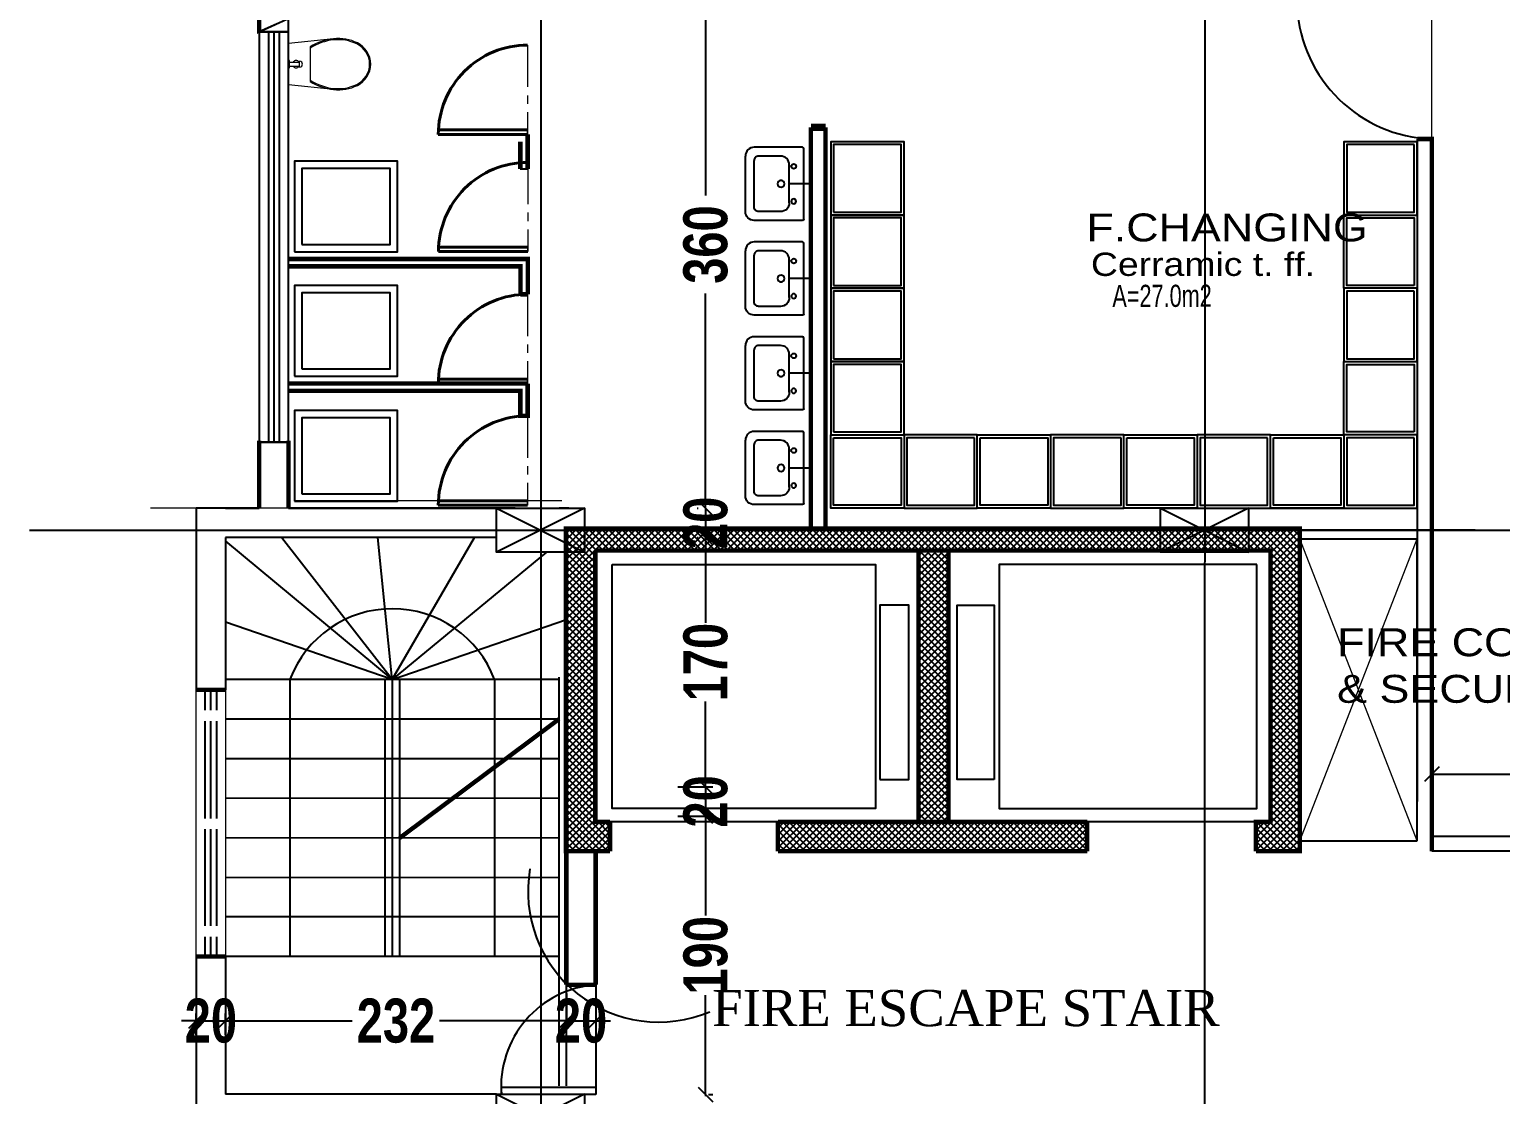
# Model space of a CAD drawing. Extents: x 285329 to 658348, y -83126 to -16980.
# Drawn here: x 340742 to 341746, y -40958 to -40231 of the extents above; entities that cross this region are included whole.
import ezdxf

# ---------------------------------------------------------------- set-up
doc = ezdxf.new("R2010")
doc.units = 0
doc.linetypes.add('CENTER', pattern=[50.79999999999998, 31.75, -6.349999999999998, 6.349999999999998, -6.349999999999998])
doc.layers.get('0').update_dxf_attribs({"linetype": 'CONTINUOUS'})
doc.layers.get('DEFPOINTS').update_dxf_attribs({"color": 9, "linetype": 'CONTINUOUS'})
for name, color, linetype, lineweight in [('02 wall', 3, 'CONTINUOUS', 60), ('A-Axis', 1, 'CENTER', 9), ('A-Door', 5, 'CONTINUOUS', 15), ('A-text finishing', 6, 'CONTINUOUS', 13), ('A-text function', 30, 'CONTINUOUS', 20), ('FURN', 126, 'CONTINUOUS', 9), ('SECTION-ar', 131, 'CONTINUOUS', 40), ('VIS', 8, 'CONTINUOUS', 18)]:
    doc.layers.add(name, color=color, linetype=linetype, lineweight=lineweight)
for name, color, linetype in [('04-FURN', 6, 'CONTINUOUS'), ('04-SANITARY', 1, 'CONTINUOUS'), ('AXIS', 1, 'CONTINUOUS'), ('COLUMN', 5, 'CONTINUOUS'), ('elevat', 4, 'CONTINUOUS'), ('FURNITURE', 4, 'CONTINUOUS'), ('TEXT', 3, 'CONTINUOUS'), ('WALL', 7, 'CONTINUOUS'), ('WALL1', 2, 'CONTINUOUS')]:
    doc.layers.add(name, color=color, linetype=linetype)
doc.styles.add('ARIAL', font='BOD_CB.TTF', dxfattribs={"width": 1.199999999999999})
doc.styles.add('CITYBLUEPRINT', font='cityb___.ttf', dxfattribs={"width": 0.8})
doc.styles.get("Standard").update_dxf_attribs({"font": 'sanss___.ttf', "height": 15})
doc.styles.add('style2', font='romantic.ttf', dxfattribs={"height": 50})
doc.dimstyles.new('50', dxfattribs={"dimtxt": 30, "dimasz": 10, "dimexe": 5, "dimexo": 6, "dimgap": 5, "dimtad": 0, "dimdec": 0, "dimdsep": 46, "dimtxsty": 'CITYBLUEPRINT', "dimblk1": 'OBLIQUE', "dimblk2": 'OBLIQUE', "dimsah": 1, "dimcen": 0.05, "dimdle": 0.03, "dimclre": 22, "dimclrt": 7, "dimadec": 0, "dimazin": 0, "dimtfac": 1, "dimtdec": 0, "dimtix": 1, "dimtmove": 0, "dimatfit": 3, "dimldrblk": 'OBLIQUE', "dimfxl": 1, "dimtolj": 1, "dimtzin": 0, "dimarcsym": 0})

# ---------------------------------------------------------------- blocks, each defined once
blk = doc.blocks.new('COLUMN')
at = {"layer": 'AXIS'}
for p, q in [((236924.6994773077, -9644.256519553426), (236984.6994773077, -9674.256519553428)), ((236984.6994773077, -9644.256519553426), (236924.6994773077, -9674.256519553428))]:
    blk.add_line(p, q, dxfattribs=at)
at = {"layer": 'COLUMN'}
blk.add_lwpolyline([(236924.6994773077, -9644.256519553426), (236984.6994773077, -9644.256519553426), (236984.6994773077, -9674.256519553428), (236924.6994773077, -9674.256519553428)], close=True, dxfattribs=at)
blk = doc.blocks.new('cbcb')
at = {"layer": 'AXIS'}
for p, q in [((327577.9315000264, -10741.61950025301), (327577.9470247301, -14318.49694649232)), ((328030.9518616301, -10741.68622763726), (328030.4239028826, -14326.06264830458)), ((327229.2326817363, -12204.00176398242), (329570.3218677976, -12204.00176398242))]:
    blk.add_line(p, q, dxfattribs=at)
at = {"layer": 'WALL', "linetype": 'Continuous'}
for p in [(90623.16669028516, -2544.708537204901), (91075.963578914, -2544.708537204901), (90623.16669028516, -2944.415002341859)]:
    blk.add_blockref('COLUMN', p, dxfattribs=at)
blk = doc.blocks.new('D70')
at = {"layer": 'A-Axis'}
blk.add_line((307725.0642755921, -30884.76289640172), (307725.0642755921, -30817.07946808813), dxfattribs=at)
at = {"layer": 'A-Door'}
for p, q in [((307725.0642755921, -30817.07946808813), (307725.0642755921, -30820.45102590095)), ((307792.7477039057, -30817.07946808813), (307792.7477039057, -30820.45102590095))]:
    blk.add_line(p, q, dxfattribs=at)
at = {"layer": 'SECTION-ar', "ltscale": 20}
for p, q in [((307725.0642755921, -30817.07946808813), (307792.7477039057, -30817.07946808813)), ((307792.7477039057, -30820.45102590095), (307725.0642755921, -30820.45102590096))]:
    blk.add_line(p, q, dxfattribs=at)
at = {"layer": 'SECTION-ar', "ltscale": 20, "extrusion": (0, 0, -0.9999999999999999)}
blk.add_ellipse((307725.0642755921, -30817.07946808812), major_axis=(-47.85941113449373, 47.85941113449371), ratio=0.9999999999997696, start_param=2.356194490192228, end_param=3.926990816987356, dxfattribs=at)
blk = doc.blocks.new('hg')
at = {"layer": 'elevat'}
for p, q in [((91202.31636477557, 75504.4290639425), (91202.31636477557, 75489.23745395713)), ((91177.35793847292, 75499.14039891952), (91177.35793847292, 75466.14039891952)), ((91226.27479107816, 75500.14039891952), (91178.35793847292, 75500.14039891952)), ((91227.27479107816, 75499.14039891952), (91227.27479107816, 75466.14039891952)), ((91183.35793847292, 75484.14039891952), (91183.35793847292, 75469.14039891952)), ((91215.27479107818, 75490.14039891952), (91189.35793847292, 75490.14039891952)), ((91221.27479107816, 75484.14039891952), (91221.27479107816, 75469.14039891952)), ((91218.27479107816, 75466.14039891952), (91186.35793847292, 75466.14039891952)), ((91221.27479107816, 75460.14039891952), (91183.35793847292, 75460.14039891952))]:
    blk.add_line(p, q, dxfattribs=at)
for centre, major_axis, ratio, start_param, end_param in [((91178.35793847292, 75499.14039891952), (0.7071067811882472, 0.7071067811882471), 0.9999999999951928, 0.7853981633998518, 2.35619449018994), ((91190.35793847292, 75493.14039891952), (-1.161119105061514, -1.161119105061514), 1, 3.141592653589792, 9.42477796076938), ((91189.35793847292, 75484.14039891952), (-4.242640687130911, 4.242640687130911), 0.9999999999945176, -0.7853981634001898, 0.7853981634001892), ((91183.35793847292, 75466.14039891952), (4.242640687123639, 4.242640687123639), 0.9999999999979474, 2.356194490191319, 3.926990816988267), ((91186.35793847292, 75469.14039891952), (2.121320343561819, 2.121320343561819), 0.9999999999979474, 2.356194490191319, 3.926990816988267)]:
    blk.add_ellipse(centre, major_axis=major_axis, ratio=ratio, start_param=start_param, end_param=end_param, dxfattribs=at)
at = {"layer": 'elevat', "extrusion": (0, 0, -1)}
for centre, major_axis, ratio, start_param, end_param in [((91214.27479107818, 75493.14039891952), (-1.161119105065152, -1.161119105065152), 0.9999999999968666, 4.712388980384689, 10.99557428756427), ((91226.27479107816, 75499.14039891952), (-0.7071067811882472, 0.7071067811882471), 0.9999999999951928, 0.7853981633998518, 2.35619449018994), ((91215.27479107818, 75484.14039891952), (4.242640687134552, 4.242640687134553), 0.9999999999928023, -0.7853981634010471, 0.7853981634010472), ((91218.27479107816, 75469.14039891952), (-2.121320343561819, 2.121320343561819), 0.9999999999979474, 2.356194490191319, 3.926990816988267), ((91221.27479107816, 75466.14039891952), (-4.242640687123639, 4.242640687123639), 0.9999999999979474, 2.356194490191319, 3.926990816988267)]:
    blk.add_ellipse(centre, major_axis=major_axis, ratio=ratio, start_param=start_param, end_param=end_param, dxfattribs=at)
at = {"layer": 'elevat', "extrusion": (0, 0, -0.9999999999999998)}
blk.add_ellipse((91202.27479107818, 75484.49005854902), major_axis=(-1.650171845256409, -1.650171845256409), ratio=0.9999999999911816, start_param=4.712388980384689, end_param=10.99557428756427, dxfattribs=at)
blk = doc.blocks.new('WC B Outlet 10_2')
at = {"layer": '04-SANITARY', "linetype": 'Continuous', "lineweight": 18}
for p, q in [((1.652630929415893, 253.415244896948), (34.02613799566284, 560.0003690034109)), ((34.02613799566284, 560.0003690034109), (315.9757299911857, 560.0003690034109)), ((150, 560), (150, 555)), ((150, 555), (200, 555)), ((160.9999999999999, 555), (160.9999999999999, 485)), ((189, 555), (189, 485)), ((200, 555), (200, 560)), ((348.3473690705841, 253.415244896948), (315.9757299911857, 560.0003690034109)), ((293.2116466454004, 413.4456105505925), (56.78835335459954, 413.4456105505925)), ((155, 485), (195, 485))]:
    blk.add_line(p, q, dxfattribs=at)
for centre, radius, start, end in [((175, 509), 25, 126.86, 233.14), ((175, 509), 25, 306.86, 53.14), ((175, 485), 20, 180, 360)]:
    blk.add_arc(centre, radius, start, end, dxfattribs=at)
for centre, major_axis, ratio, start_param, end_param in [((366.6320768428121, 213.7321385370771), (2.28e-14, 372.4739822169221), 0.9854879328436509, 1.004890070028555, 1.464054473186088), ((366.6320768428121, 213.7321385370771), (2.23e-14, 364.5680501935398), 0.9854879328436512, 0.9910538859346892, 1.464054435792046), ((-16.63207684281215, 213.7321385370771), (2.23e-14, 364.5680501935398), 0.9854879328436512, 4.819130871387538, 5.292131421244896), ((-16.63207684281215, 213.7321385370771), (2.28e-14, 372.4739822169221), 0.9854879328436509, 4.819130833993498, 5.278295237151031), ((290.3664025608954, 222.0243369042878), (1.8e-14, 294.6422615664186), 0.9854879328436512, 1.464054686782884, 2.031138741552837), ((290.3664025608954, 222.0243369042878), (1.76e-14, 286.736299926247), 0.9854879328436513, 1.464054645127936, 2.031138725444663), ((59.6335974391046, 222.0243369042878), (1.76e-14, 286.736299926247), 0.9854879328436513, 4.252046604869464, 4.819130662051649), ((59.6335974391046, 222.0243369042878), (1.8e-14, 294.6422615664186), 0.9854879328436512, 4.252046565626748, 4.819130620396702), ((175, 163.9745650003017), (1e-14, 163.9745650003017), 0.9854879328436512, 2.031138746095597, 3.141592653589793), ((175, 163.9745650003017), (9.6e-15, 156.0685737433407), 0.9854879328436513, 2.031138716383253, 3.141592653589793), ((175, 163.9745650003017), (9.6e-15, 156.0685737433407), 0.9854879328436513, 3.141592653589793, 4.252046590796332), ((175, 163.9745650003017), (1e-14, 163.9745650003017), 0.9854879328436512, 3.141592653589793, 4.252046358811933), ((175, 163.9745650003017), (1e-14, 163.9745650003017), 0.9854879328436512, 3.141592653589793, 4.252046358811933)]:
    blk.add_ellipse(centre, major_axis=major_axis, ratio=ratio, start_param=start_param, end_param=end_param, dxfattribs=at)
blk = doc.blocks.new('_Oblique')
at = {"color": 0, "lineweight": -2}
blk.add_line((-0.5, -0.5), (0.5, 0.5), dxfattribs=at)
blk = doc.blocks.new('*D2341')
at = {"layer": 'DEFPOINTS', "color": 0, "linetype": 'Continuous', "lineweight": 5, "transparency": 16777216}
for p in [(341203.7001043822, -40198.29271339197), (341203.5025175374, -40558.00691930565), (341203.700104353, -40558.00691930565)]:
    blk.add_point(p, dxfattribs=at)
at = {"layer": 'VIS', "color": 22, "linetype": 'Continuous', "lineweight": -2, "transparency": 16777216}
for p, q in [((341197.7001043822, -40198.29271339197), (341198.5025175374, -40198.29271339197)), ((341197.700104353, -40558.00691930565), (341198.5025175374, -40558.00691930565))]:
    blk.add_line(p, q, dxfattribs=at)
at = {"layer": 'VIS', "color": 0, "linetype": 'Continuous', "lineweight": -2, "transparency": 16777216}
for p, q in [((341203.5025175374, -40198.26271339197), (341203.5025175374, -40344.71146018442)), ((341203.5025175374, -40558.03691930565), (341203.5025175374, -40411.58817251319))]:
    blk.add_line(p, q, dxfattribs=at)
at = {"layer": 'VIS', "color": 0, "linetype": 'Continuous', "lineweight": -2, "transparency": 16777216, "xscale": 10, "yscale": 10, "zscale": 10}
for p, rotation in [((341203.5025175374, -40198.29271339197), 90), ((341203.5025175374, -40558.00691930565), 270)]:
    blk.add_blockref('_Oblique', p, dxfattribs=dict(at, rotation=rotation))
at = {"layer": 'VIS', "color": 7, "linetype": 'Continuous', "lineweight": 5, "transparency": 16777216, "insert": (341203.5025175374, -40378.14981634876), "char_height": 30, "attachment_point": 5, "rotation": 90, "style": 'CITYBLUEPRINT'}
blk.add_mtext('\\A1;360', dxfattribs=at)
blk = doc.blocks.new('*D2342')
at = {"layer": 'DEFPOINTS', "color": 0, "linetype": 'Continuous', "lineweight": 5, "transparency": 16777216}
for p in [(341203.700104353, -40558.00691930565), (341203.5025175374, -40578.00691824088), (341203.7001043513, -40578.00691824088)]:
    blk.add_point(p, dxfattribs=at)
at = {"layer": 'VIS', "color": 0, "linetype": 'Continuous', "lineweight": -2, "transparency": 16777216}
for p, q in [((341203.5025175374, -40558.00691930565), (341203.5025175374, -40548.00691930565)), ((341203.5025175374, -40558.00691930565), (341203.5025175374, -40578.00691824088)), ((341203.5025175374, -40578.00691824088), (341203.5025175374, -40588.00691824088))]:
    blk.add_line(p, q, dxfattribs=at)
at = {"layer": 'VIS', "color": 22, "linetype": 'Continuous', "lineweight": -2, "transparency": 16777216}
for p, q in [((341197.700104353, -40558.00691930565), (341198.5025175374, -40558.00691930565)), ((341197.7001043513, -40578.00691824088), (341198.5025175374, -40578.00691824088))]:
    blk.add_line(p, q, dxfattribs=at)
at = {"layer": 'VIS', "color": 0, "linetype": 'Continuous', "lineweight": -2, "transparency": 16777216, "xscale": 10, "yscale": 10, "zscale": 10}
for p, rotation in [((341203.5025175374, -40558.00691930565), 270), ((341203.5025175374, -40578.00691824088), 90)]:
    blk.add_blockref('_Oblique', p, dxfattribs=dict(at, rotation=rotation))
at = {"layer": 'VIS', "color": 7, "linetype": 'Continuous', "lineweight": 5, "transparency": 16777216, "insert": (341203.5025175374, -40568.00691877321), "char_height": 30, "attachment_point": 5, "rotation": 90, "style": 'CITYBLUEPRINT'}
blk.add_mtext('\\A1;20', dxfattribs=at)
blk = doc.blocks.new('*D2343')
at = {"layer": 'DEFPOINTS', "color": 0, "linetype": 'Continuous', "lineweight": 5, "transparency": 16777216}
for p in [(341203.7001043513, -40578.00691824088), (341178.5025159742, -40748.0069191888), (341203.5025175374, -40748.0069191888)]:
    blk.add_point(p, dxfattribs=at)
at = {"layer": 'VIS', "color": 22, "linetype": 'Continuous', "lineweight": -2, "transparency": 16777216}
for p, q in [((341197.7001043513, -40578.00691824088), (341198.5025175374, -40578.00691824088)), ((341184.5025159742, -40748.0069191888), (341208.5025175374, -40748.0069191888))]:
    blk.add_line(p, q, dxfattribs=at)
at = {"layer": 'VIS', "color": 0, "linetype": 'Continuous', "lineweight": -2, "transparency": 16777216}
for p, q in [((341203.5025175374, -40577.97691824088), (341203.5025175374, -40636.2634566974)), ((341203.5025175374, -40748.03691918879), (341203.5025175374, -40689.75038073226))]:
    blk.add_line(p, q, dxfattribs=at)
at = {"layer": 'VIS', "color": 0, "linetype": 'Continuous', "lineweight": -2, "transparency": 16777216, "xscale": 10, "yscale": 10, "zscale": 10}
for p, rotation in [((341203.5025175374, -40578.00691824088), 90), ((341203.5025175374, -40748.0069191888), 270)]:
    blk.add_blockref('_Oblique', p, dxfattribs=dict(at, rotation=rotation))
at = {"layer": 'VIS', "color": 7, "linetype": 'Continuous', "lineweight": 5, "transparency": 16777216, "insert": (341203.5025175374, -40663.00691871478), "char_height": 30, "attachment_point": 5, "rotation": 90, "style": 'CITYBLUEPRINT'}
blk.add_mtext('\\A1;170', dxfattribs=at)
blk = doc.blocks.new('*D2344')
at = {"layer": 'DEFPOINTS', "color": 0, "linetype": 'Continuous', "lineweight": 5, "transparency": 16777216}
for p in [(341178.5025159742, -40748.0069191888), (341178.5025159727, -40768.00691930056), (341203.5025175374, -40768.00691930056)]:
    blk.add_point(p, dxfattribs=at)
at = {"layer": 'VIS', "color": 0, "linetype": 'Continuous', "lineweight": -2, "transparency": 16777216}
for p, q in [((341203.5025175374, -40748.0069191888), (341203.5025175374, -40738.0069191888)), ((341203.5025175374, -40748.0069191888), (341203.5025175374, -40768.00691930056)), ((341203.5025175374, -40768.00691930056), (341203.5025175374, -40778.00691930056))]:
    blk.add_line(p, q, dxfattribs=at)
at = {"layer": 'VIS', "color": 22, "linetype": 'Continuous', "lineweight": -2, "transparency": 16777216}
for p, q in [((341184.5025159742, -40748.0069191888), (341208.5025175374, -40748.0069191888)), ((341184.5025159727, -40768.00691930056), (341208.5025175374, -40768.00691930056))]:
    blk.add_line(p, q, dxfattribs=at)
at = {"layer": 'VIS', "color": 0, "linetype": 'Continuous', "lineweight": -2, "transparency": 16777216, "xscale": 10, "yscale": 10, "zscale": 10}
for p, rotation in [((341203.5025175374, -40748.0069191888), 270), ((341203.5025175374, -40768.00691930056), 90)]:
    blk.add_blockref('_Oblique', p, dxfattribs=dict(at, rotation=rotation))
at = {"layer": 'VIS', "color": 7, "linetype": 'Continuous', "lineweight": 5, "transparency": 16777216, "insert": (341203.5025175374, -40758.00691924463), "char_height": 30, "attachment_point": 5, "rotation": 90, "style": 'CITYBLUEPRINT'}
blk.add_mtext('\\A1;20', dxfattribs=at)
blk = doc.blocks.new('*D2345')
at = {"layer": 'DEFPOINTS', "color": 0, "linetype": 'Continuous', "lineweight": 5, "transparency": 16777216}
for p in [(341178.5025159727, -40768.00691930056), (341199.3658545822, -40958.00691929649), (341203.5025175374, -40958.00691929649)]:
    blk.add_point(p, dxfattribs=at)
at = {"layer": 'VIS', "color": 22, "linetype": 'Continuous', "lineweight": -2, "transparency": 16777216}
for p, q in [((341184.5025159727, -40768.00691930056), (341208.5025175374, -40768.00691930056)), ((341205.3658545822, -40958.00691929649), (341208.5025175374, -40958.00691929649))]:
    blk.add_line(p, q, dxfattribs=at)
at = {"layer": 'VIS', "color": 0, "linetype": 'Continuous', "lineweight": -2, "transparency": 16777216}
for p, q in [((341203.5025175374, -40767.97691930056), (341203.5025175374, -40835.83008243675)), ((341203.5025175374, -40958.03691929649), (341203.5025175374, -40890.1837561603))]:
    blk.add_line(p, q, dxfattribs=at)
at = {"layer": 'VIS', "color": 0, "linetype": 'Continuous', "lineweight": -2, "transparency": 16777216, "xscale": 10, "yscale": 10, "zscale": 10}
for p, rotation in [((341203.5025175374, -40768.00691930056), 90), ((341203.5025175374, -40958.00691929649), 270)]:
    blk.add_blockref('_Oblique', p, dxfattribs=dict(at, rotation=rotation))
at = {"layer": 'VIS', "color": 7, "linetype": 'Continuous', "lineweight": 5, "transparency": 16777216, "insert": (341203.5025175374, -40863.00691929847), "char_height": 30, "attachment_point": 5, "rotation": 90, "style": 'CITYBLUEPRINT'}
blk.add_mtext('\\A1;190', dxfattribs=at)
blk = doc.blocks.new('*D2346')
at = {"layer": 'DEFPOINTS', "color": 0, "linetype": 'Continuous', "lineweight": 5, "transparency": 16777216}
for p in [(341199.3658545822, -40958.00691929649), (341199.3658545822, -41008.21553237255), (341203.5025175374, -41008.21553237255)]:
    blk.add_point(p, dxfattribs=at)
at = {"layer": 'VIS', "color": 0, "linetype": 'Continuous', "lineweight": -2, "transparency": 16777216}
for p, q in [((341203.5025175374, -40958.00691929649), (341203.5025175374, -40948.00691929649)), ((341203.5025175374, -40958.00691929649), (341203.5025175374, -40958.98295684323)), ((341203.5025175374, -41008.21553237255), (341203.5025175374, -41007.2394948258)), ((341203.5025175374, -41008.21553237255), (341203.5025175374, -41018.21553237255))]:
    blk.add_line(p, q, dxfattribs=at)
at = {"layer": 'VIS', "color": 22, "linetype": 'Continuous', "lineweight": -2, "transparency": 16777216}
for p, q in [((341205.3658545822, -40958.00691929649), (341208.5025175374, -40958.00691929649)), ((341205.3658545822, -41008.21553237255), (341208.5025175374, -41008.21553237255))]:
    blk.add_line(p, q, dxfattribs=at)
at = {"layer": 'VIS', "color": 0, "linetype": 'Continuous', "lineweight": -2, "transparency": 16777216, "xscale": 10, "yscale": 10, "zscale": 10}
for p, rotation in [((341203.5025175374, -40958.00691929649), 270), ((341203.5025175374, -41008.21553237255), 90)]:
    blk.add_blockref('_Oblique', p, dxfattribs=dict(at, rotation=rotation))
at = {"layer": 'VIS', "color": 7, "linetype": 'Continuous', "lineweight": 5, "transparency": 16777216, "insert": (341203.5025175374, -40983.11122583447), "char_height": 30, "attachment_point": 5, "rotation": 90, "style": 'CITYBLUEPRINT'}
blk.add_mtext('\\A1;50', dxfattribs=at)
blk = doc.blocks.new('*D2377')
at = {"layer": 'DEFPOINTS', "color": 0, "linetype": 'Continuous', "lineweight": 5, "transparency": 16777216}
for p in [(341698.7829680282, -40734.45559278652), (341880.9543900974, -40734.45559278652), (341880.9543900974, -40739.45559278651)]:
    blk.add_point(p, dxfattribs=at)
at = {"layer": 'VIS', "color": 0, "linetype": 'Continuous', "lineweight": -2, "transparency": 16777216}
for p, q in [((341698.7529680282, -40739.45559278651), (341764.6046691002, -40739.45559278651)), ((341880.9843900974, -40739.45559278651), (341815.1326890254, -40739.45559278651))]:
    blk.add_line(p, q, dxfattribs=at)
at = {"layer": 'VIS', "color": 22, "linetype": 'Continuous', "lineweight": -2, "transparency": 16777216}
for p, q in [((341698.7829680282, -40740.45559278652), (341698.7829680282, -40744.45559278651)), ((341880.9543900974, -40740.45559278652), (341880.9543900974, -40744.45559278651))]:
    blk.add_line(p, q, dxfattribs=at)
at = {"layer": 'VIS', "color": 0, "linetype": 'Continuous', "lineweight": -2, "transparency": 16777216, "xscale": 10, "yscale": 10, "zscale": 10, "rotation": 180}
blk.add_blockref('_Oblique', (341698.7829680282, -40739.45559278651), dxfattribs=at)
at = {"layer": 'VIS', "color": 0, "linetype": 'Continuous', "lineweight": -2, "transparency": 16777216, "xscale": 10, "yscale": 10, "zscale": 10}
blk.add_blockref('_Oblique', (341880.9543900974, -40739.45559278651), dxfattribs=at)
at = {"layer": 'VIS', "color": 7, "linetype": 'Continuous', "lineweight": 5, "transparency": 16777216, "insert": (341789.8686790628, -40739.45559278651), "char_height": 30, "attachment_point": 5, "style": 'CITYBLUEPRINT'}
blk.add_mtext('\\A1;182', dxfattribs=at)
blk = doc.blocks.new('uyu')
at = {"layer": 'AXIS'}
h = blk.add_hatch(dxfattribs=at)
h.set_pattern_fill('ANSI37', color=256, style=0)
h.set_pattern_definition([(45, (0, 0), (-2.245064030267287, 2.245064030267288), []), (135, (0, 0), (-2.245064030267288, -2.245064030267287), [])])
h.paths.add_polyline_path([(334939.1902244249, -40599.43510781852), (334939.1902244249, -40799.51740095142), (334939.1902244249, -40819.51740095143), (334969.1902244248, -40819.51740095143), (334969.1902244248, -40799.51740095142), (334959.1902244249, -40799.51740095142), (334959.1902244249, -40614.43510781847), (335419.7082928794, -40614.43510781847), (335419.7082928794, -40799.51740095142), (335409.7082928795, -40799.51740095142), (335409.7082928795, -40819.51740095143), (335439.7082928795, -40819.51740095143), (335439.7082928795, -40599.43510781847), (335404.6671025775, -40599.43510781847)])
h.paths.add_polyline_path([(335179.6059162813, -40799.51740095142), (335200.0125942932, -40799.51740095142), (335200.0125942932, -40614.43510781847), (335179.6059162813, -40614.43510781847)], flags=17)
h.paths.add_polyline_path([(335294.6671025773, -40819.51740095143), (335294.6671025773, -40799.51740095142), (335083.7250015497, -40799.51740095142), (335083.7250015497, -40819.51740095143)], flags=17)
at = {"layer": 'FURNITURE'}
for p, q in [((335083.7250015497, -40799.51740095142), (334969.1902244248, -40799.51740095142)), ((335409.7082928795, -40799.51740095142), (335294.6671025773, -40799.51740095142))]:
    blk.add_line(p, q, dxfattribs=at)
at = {"layer": 'FURNITURE', "ltscale": 3}
for points in [[(334970.5629893892, -40623.93444362663), (335150.3225313741, -40623.93444362663), (335150.3225313741, -40790.38536414244), (334970.5629893892, -40790.38536414244)], [(335410.3217857753, -40623.93444362663), (335234.5913874204, -40623.93444362663), (335234.5913874204, -40790.38536414244), (335410.3217857753, -40790.38536414244)], [(335153.2490084484, -40770.53491428618), (335173.0205704881, -40770.53491428618), (335173.0205704881, -40651.59203302018), (335153.2490084484, -40651.59203302018)], [(335231.2095207769, -40770.53491428618), (335205.9337202097, -40770.53491428618), (335205.9337202097, -40651.59203302018), (335231.2095207769, -40651.59203302018)]]:
    blk.add_lwpolyline(points, close=True, dxfattribs=at)
at = {"layer": 'WALL', "ltscale": 3}
for p, q in [((334964.1902244248, -40599.43510781847), (335344.6671025773, -40599.43510781847)), ((334964.190224425, -40599.43510781852), (335344.6671025775, -40599.43510781852)), ((334964.190224425, -40599.43510781852), (335344.6671025775, -40599.43510781852))]:
    blk.add_line(p, q, dxfattribs=at)
at = {"layer": 'WALL', "linetype": 'Continuous', "const_width": 3}
for points in [[(334939.1902244249, -40799.51740095142), (334939.1902244249, -40799.51740095142), (334939.1902244249, -40599.43510781852), (335404.6671025775, -40599.43510781847)], [(334964.1902244248, -40599.43510781847), (335344.6671025773, -40599.43510781847)], [(334964.190224425, -40599.43510781852), (335344.6671025775, -40599.43510781852)], [(335404.6671025775, -40599.43510781847), (335439.7082928795, -40599.43510781847), (335439.7082928795, -40819.51740095143), (335409.7082928795, -40819.51740095143)], [(334969.1902244248, -40819.51740095143), (334939.1902244249, -40819.51740095143), (334939.1902244249, -40614.43510781847)], [(334959.1902244249, -40614.43510781847), (334959.1902244249, -40799.51740095142)], [(334959.1902244249, -40614.43510781847), (335419.7082928794, -40614.43510781847), (335419.7082928794, -40799.51740095142), (335409.7082928795, -40799.51740095142)], [(334969.1902244248, -40799.51740095142), (334959.1902244249, -40799.51740095142), (334959.1902244249, -40614.43510781847)], [(335179.6059162813, -40614.43510781847), (335179.6059162813, -40799.51740095142)], [(335200.0125942932, -40614.43510781847), (335200.0125942932, -40799.51740095142)], [(334959.1902244249, -40799.51740095142), (334969.1902244248, -40799.51740095142)], [(334969.1902244248, -40799.51740095142), (334969.1902244248, -40819.51740095143)], [(335294.6671025773, -40799.51740095142), (335083.7250015497, -40799.51740095142)], [(335083.7250015497, -40799.51740095142), (335083.7250015497, -40819.51740095143)], [(335294.6671025773, -40799.51740095142), (335294.6671025773, -40819.51740095143)], [(335409.7082928795, -40799.51740095142), (335409.7082928795, -40819.51740095143)], [(335419.7082928794, -40799.51740095142), (335409.7082928795, -40799.51740095142), (335409.7082928795, -40819.51740095143)], [(335294.6671025773, -40819.51740095143), (335083.7250015497, -40819.51740095143)]]:
    blk.add_lwpolyline(points, dxfattribs=at)
blk = doc.blocks.new('*D2851')
at = {"layer": 'DEFPOINTS', "color": 0, "linetype": 'Continuous', "lineweight": 5, "transparency": 16777216}
for p in [(340876.0713954958, -40907.74191946137), (340856.0713954958, -40923.1997360808), (340876.0713954958, -40923.1997360808)]:
    blk.add_point(p, dxfattribs=at)
at = {"layer": 'VIS', "color": 22, "linetype": 'Continuous', "lineweight": -2, "transparency": 16777216}
for p, q in [((340856.0713954958, -40917.1997360808), (340856.0713954958, -40902.74191946137)), ((340876.0713954958, -40917.1997360808), (340876.0713954958, -40902.74191946137))]:
    blk.add_line(p, q, dxfattribs=at)
at = {"layer": 'VIS', "color": 0, "linetype": 'Continuous', "lineweight": -2, "transparency": 16777216}
for p, q in [((340856.0713954958, -40907.74191946137), (340846.0713954958, -40907.74191946137)), ((340856.0713954958, -40907.74191946137), (340876.0713954958, -40907.74191946137)), ((340876.0713954958, -40907.74191946137), (340886.0713954958, -40907.74191946137))]:
    blk.add_line(p, q, dxfattribs=at)
at = {"layer": 'VIS', "color": 0, "linetype": 'Continuous', "lineweight": -2, "transparency": 16777216, "xscale": 10, "yscale": 10, "zscale": 10}
blk.add_blockref('_Oblique', (340856.0713954958, -40907.74191946137), dxfattribs=at)
at = {"layer": 'VIS', "color": 0, "linetype": 'Continuous', "lineweight": -2, "transparency": 16777216, "xscale": 10, "yscale": 10, "zscale": 10, "rotation": 180}
blk.add_blockref('_Oblique', (340876.0713954958, -40907.74191946137), dxfattribs=at)
at = {"layer": 'VIS', "color": 7, "linetype": 'Continuous', "lineweight": 5, "transparency": 16777216, "insert": (340866.0713954958, -40907.74191946137), "char_height": 30, "attachment_point": 5, "style": 'CITYBLUEPRINT'}
blk.add_mtext('\\A1;20', dxfattribs=at)
blk = doc.blocks.new('*D2852')
at = {"layer": 'DEFPOINTS', "color": 0, "linetype": 'Continuous', "lineweight": 5, "transparency": 16777216}
for p in [(341108.5025175373, -40883.08921242951), (341108.5025175373, -40907.74191946137), (340876.0713954958, -40923.1997360808)]:
    blk.add_point(p, dxfattribs=at)
at = {"layer": 'VIS', "color": 22, "linetype": 'Continuous', "lineweight": -2, "transparency": 16777216}
for p, q in [((341108.5025175373, -40889.08921242951), (341108.5025175373, -40912.74191946137)), ((340876.0713954958, -40917.1997360808), (340876.0713954958, -40902.74191946137))]:
    blk.add_line(p, q, dxfattribs=at)
at = {"layer": 'VIS', "color": 0, "linetype": 'Continuous', "lineweight": -2, "transparency": 16777216}
for p, q in [((340876.0413954958, -40907.74191946137), (340962.5098705888, -40907.74191946137)), ((341108.5325175374, -40907.74191946137), (341022.0640424443, -40907.74191946137))]:
    blk.add_line(p, q, dxfattribs=at)
at = {"layer": 'VIS', "color": 0, "linetype": 'Continuous', "lineweight": -2, "transparency": 16777216, "xscale": 10, "yscale": 10, "zscale": 10, "rotation": 180}
blk.add_blockref('_Oblique', (340876.0713954958, -40907.74191946137), dxfattribs=at)
at = {"layer": 'VIS', "color": 0, "linetype": 'Continuous', "lineweight": -2, "transparency": 16777216, "xscale": 10, "yscale": 10, "zscale": 10}
blk.add_blockref('_Oblique', (341108.5025175373, -40907.74191946137), dxfattribs=at)
at = {"layer": 'VIS', "color": 7, "linetype": 'Continuous', "lineweight": 5, "transparency": 16777216, "insert": (340992.2869565166, -40907.74191946137), "char_height": 30, "attachment_point": 5, "style": 'CITYBLUEPRINT'}
blk.add_mtext('\\A1;232', dxfattribs=at)
blk = doc.blocks.new('*D2853')
at = {"layer": 'DEFPOINTS', "color": 0, "linetype": 'Continuous', "lineweight": 5, "transparency": 16777216}
for p in [(341108.5025175373, -40883.08921242951), (341128.5025175353, -40883.08921242953), (341128.5025175353, -40907.74191946137)]:
    blk.add_point(p, dxfattribs=at)
at = {"layer": 'VIS', "color": 22, "linetype": 'Continuous', "lineweight": -2, "transparency": 16777216}
for p, q in [((341108.5025175373, -40889.08921242951), (341108.5025175373, -40912.74191946137)), ((341128.5025175353, -40889.08921242953), (341128.5025175353, -40912.74191946137))]:
    blk.add_line(p, q, dxfattribs=at)
at = {"layer": 'VIS', "color": 0, "linetype": 'Continuous', "lineweight": -2, "transparency": 16777216}
for p, q in [((341108.5025175373, -40907.74191946137), (341098.5025175373, -40907.74191946137)), ((341108.5025175373, -40907.74191946137), (341128.5025175353, -40907.74191946137)), ((341128.5025175353, -40907.74191946137), (341138.5025175353, -40907.74191946137))]:
    blk.add_line(p, q, dxfattribs=at)
at = {"layer": 'VIS', "color": 0, "linetype": 'Continuous', "lineweight": -2, "transparency": 16777216, "xscale": 10, "yscale": 10, "zscale": 10}
blk.add_blockref('_Oblique', (341108.5025175373, -40907.74191946137), dxfattribs=at)
at = {"layer": 'VIS', "color": 0, "linetype": 'Continuous', "lineweight": -2, "transparency": 16777216, "xscale": 10, "yscale": 10, "zscale": 10, "rotation": 180}
blk.add_blockref('_Oblique', (341128.5025175353, -40907.74191946137), dxfattribs=at)
at = {"layer": 'VIS', "color": 7, "linetype": 'Continuous', "lineweight": 5, "transparency": 16777216, "insert": (341118.5025175363, -40907.74191946137), "char_height": 30, "attachment_point": 5, "style": 'CITYBLUEPRINT'}
blk.add_mtext('\\A1;20', dxfattribs=at)

msp = doc.modelspace()

# ---------------------------------------------------------------- linework, layer by layer
at = {"layer": '04-FURN', "lineweight": 0}
msp.add_line((341105.4117107101, -40553.00695923337), (340923.5713251476, -40553.00692769961), dxfattribs=at)
at = {"layer": 'FURNITURE', "ltscale": 3}
for p, q in [((340876.0713954958, -40580.50691929675), (340989.7869565166, -40674.86682226264)), ((340989.7869565166, -40674.86682226264), (340914.3102943364, -40578.00691929652)), ((340989.7869565166, -40674.86682226264), (340980.0385670681, -40578.00691929652)), ((340989.7869565166, -40674.86682226264), (341045.7668397998, -40578.00691929652)), ((341095.0085308528, -40588.00691929652), (340989.7869565166, -40674.86682226264)), ((340989.7869565166, -40674.86682226264), (341108.5025175373, -40634.0363964833)), ((340989.7869565166, -40674.86682226264), (340876.0713954958, -40635.75607103261)), ((341103.5025175374, -40674.86682226264), (340876.0713954958, -40674.86682226264)), ((340984.7869565165, -40674.86682226264), (340984.7869565165, -40863.86682226264)), ((340989.7869565166, -40674.86682226264), (340989.7869565166, -40863.86682226264)), ((340994.7869565165, -40674.86682226264), (340994.7869565165, -40863.86682226264)), ((340861.8428723303, -40683.09330714888), (340861.8428723303, -40695.70030376933)), ((340869.8428723304, -40683.09330714888), (340869.8428723304, -40695.70030376933)), ((340861.8428723303, -40703.20030376928), (340861.8428723303, -40769.652043514)), ((340869.8428723304, -40703.20030376928), (340869.8428723304, -40769.652043514)), ((341103.5025175374, -40701.86682226263), (340876.0713954958, -40701.86682226263)), ((341103.5025175374, -40728.86682226264), (340876.0713954958, -40728.86682226264)), ((341103.5025175374, -40756.10431664192), (340876.0713954958, -40755.87193118217)), ((340861.8428723303, -40776.83921242944), (340861.8428723303, -40842.83725891638)), ((340869.8428723304, -40776.83921242944), (340869.8428723304, -40842.83725891638)), ((341103.5025175374, -40783.10431664191), (340876.0713954958, -40782.87193118216)), ((341103.5025175374, -40810.10431664191), (340876.0713954958, -40809.87193118216)), ((341103.5025175374, -40836.86682226264), (340876.0713954958, -40836.86682226264)), ((340861.8428723301, -40850.4781210896), (340861.8428723301, -40862.67550807281)), ((340869.8428723301, -40850.4781210896), (340869.8428723301, -40862.67550807281)), ((341103.5025175374, -40863.86682226264), (340871.0713954958, -40863.86682226264)), ((341128.5025175372, -40883.08921242944), (341128.5025175372, -40958.00691929652))]:
    msp.add_line(p, q, dxfattribs=at)
for points in [[(340919.0839507261, -40233.00691929507), (340899.0839507261, -40233.00691929504), (340899.0839507256, -40513.00691929505), (340919.0839507256, -40513.00691929507)], [(340905.2550103265, -40513.00691929506), (340912.9128911248, -40513.00691929507), (340912.9128911251, -40233.00691929507), (340905.2550103269, -40233.00691929506)], [(340923.1998215087, -40383.10070609041), (340993.2719248967, -40383.10070609041), (340993.2719248967, -40321.30747302926), (340923.1998215087, -40321.30747302926)], [(340928.1998215088, -40378.10070609041), (340988.2719248969, -40378.10070609041), (340988.2719248969, -40326.30747302926), (340928.1998215088, -40326.30747302926)], [(340923.1998215087, -40467.87810126413), (340993.2719248967, -40467.87810126413), (340993.2719248967, -40406.084868203), (340923.1998215087, -40406.084868203)], [(340928.1998215088, -40462.87810126415), (340988.2719248969, -40462.87810126415), (340988.2719248969, -40411.08486820299), (340928.1998215088, -40411.08486820299)], [(340923.1998215087, -40553.10070609044), (340993.2719248967, -40553.10070609044), (340993.2719248967, -40491.3074730293), (340923.1998215087, -40491.3074730293)], [(340928.1998215088, -40548.10070609044), (340988.2719248969, -40548.10070609044), (340988.2719248969, -40496.30747302929), (340928.1998215088, -40496.30747302929)]]:
    msp.add_lwpolyline(points, close=True, dxfattribs=at)
at = {"layer": 'FURNITURE'}
for points in [[(341288.7829680283, -40358.00691931906), (341338.7829680284, -40358.00691931906), (341338.7829680284, -40308.00691931906), (341288.7829680283, -40308.00691931906)], [(341290.7829680284, -40356.00691931906), (341336.7829680284, -40356.00691931906), (341336.7829680284, -40310.00691931906), (341290.7829680284, -40310.00691931906)], [(341688.7829680284, -40308.00691931906), (341638.7829680285, -40308.00691931906), (341638.7829680285, -40358.00691931909), (341688.7829680284, -40358.00691931909)], [(341686.7829680284, -40310.00691931908), (341640.7829680284, -40310.00691931908), (341640.7829680284, -40356.00691931908), (341686.7829680284, -40356.00691931908)], [(341288.7829680283, -40408.00691931906), (341338.7829680284, -40408.00691931906), (341338.7829680284, -40358.00691931906), (341288.7829680283, -40358.00691931906)], [(341290.7829680284, -40406.00691931906), (341336.7829680284, -40406.00691931906), (341336.7829680284, -40360.00691931906), (341290.7829680284, -40360.00691931906)], [(341688.7829680284, -40408.00691931909), (341638.7829680285, -40408.00691931909), (341638.7829680285, -40358.00691931909), (341688.7829680284, -40358.00691931909)], [(341686.7829680284, -40406.00691931908), (341640.7829680284, -40406.00691931908), (341640.7829680284, -40360.00691931908), (341686.7829680284, -40360.00691931908)], [(341288.7829680283, -40458.00691931906), (341338.7829680284, -40458.00691931906), (341338.7829680284, -40408.00691931906), (341288.7829680283, -40408.00691931906)], [(341290.7829680284, -40456.00691931906), (341336.7829680284, -40456.00691931906), (341336.7829680284, -40410.00691931906), (341290.7829680284, -40410.00691931906)], [(341688.7829680284, -40408.00691931909), (341638.7829680285, -40408.00691931909), (341638.7829680285, -40458.00691931906), (341688.7829680284, -40458.00691931906)], [(341686.7829680284, -40410.00691931908), (341640.7829680284, -40410.00691931908), (341640.7829680284, -40456.00691931908), (341686.7829680284, -40456.00691931908)], [(341288.7829680283, -40508.00691931906), (341338.7829680284, -40508.00691931906), (341338.7829680284, -40458.00691931906), (341288.7829680283, -40458.00691931906)], [(341290.7829680284, -40506.00691931906), (341336.7829680284, -40506.00691931906), (341336.7829680284, -40460.00691931906), (341290.7829680284, -40460.00691931906)], [(341688.7829680284, -40508.00691931906), (341638.7829680285, -40508.00691931906), (341638.7829680285, -40458.00691931906), (341688.7829680284, -40458.00691931906)], [(341686.7829680284, -40506.00691931906), (341640.7829680284, -40506.00691931906), (341640.7829680284, -40460.00691931906), (341686.7829680284, -40460.00691931906)], [(341288.7829680283, -40508.00691931906), (341338.7829680284, -40508.00691931906), (341338.7829680284, -40558.00691931908), (341288.7829680283, -40558.00691931908)], [(341290.7829680284, -40510.00691931909), (341336.7829680284, -40510.00691931909), (341336.7829680284, -40556.00691931909), (341290.7829680284, -40556.00691931909)], [(341388.7829680284, -40508.00691931906), (341338.7829680284, -40508.00691931906), (341338.7829680284, -40558.00691931908), (341388.7829680284, -40558.00691931908)], [(341386.7829680285, -40510.00691931909), (341340.7829680284, -40510.00691931909), (341340.7829680284, -40556.00691931909), (341386.7829680285, -40556.00691931909)], [(341388.7829680284, -40508.00691931906), (341438.7829680283, -40508.00691931906), (341438.7829680283, -40558.00691931908), (341388.7829680284, -40558.00691931908)], [(341390.7829680284, -40510.00691931909), (341436.7829680283, -40510.00691931909), (341436.7829680283, -40556.00691931909), (341390.7829680284, -40556.00691931909)], [(341488.7829680284, -40508.00691931906), (341438.7829680283, -40508.00691931906), (341438.7829680283, -40558.00691931908), (341488.7829680284, -40558.00691931908)], [(341486.7829680284, -40510.00691931909), (341440.7829680283, -40510.00691931909), (341440.7829680283, -40556.00691931909), (341486.7829680284, -40556.00691931909)], [(341488.7829680284, -40508.00691931906), (341538.7829680284, -40508.00691931906), (341538.7829680284, -40558.00691931908), (341488.7829680284, -40558.00691931908)], [(341490.7829680284, -40510.00691931909), (341536.7829680284, -40510.00691931909), (341536.7829680284, -40556.00691931909), (341490.7829680284, -40556.00691931909)], [(341588.7829680283, -40508.00691931906), (341538.7829680284, -40508.00691931906), (341538.7829680284, -40558.00691931908), (341588.7829680283, -40558.00691931908)], [(341586.7829680284, -40510.00691931909), (341540.7829680285, -40510.00691931909), (341540.7829680285, -40556.00691931909), (341586.7829680284, -40556.00691931909)], [(341588.7829680283, -40508.00691931906), (341638.7829680285, -40508.00691931906), (341638.7829680285, -40558.00691931908), (341588.7829680283, -40558.00691931908)], [(341590.7829680283, -40510.00691931909), (341636.7829680285, -40510.00691931909), (341636.7829680285, -40556.00691931909), (341590.7829680283, -40556.00691931909)], [(341688.7829680284, -40508.00691931906), (341638.7829680285, -40508.00691931906), (341638.7829680285, -40558.00691931908), (341688.7829680284, -40558.00691931908)], [(341686.7829680284, -40510.00691931909), (341640.7829680284, -40510.00691931909), (341640.7829680284, -40556.00691931909), (341686.7829680284, -40556.00691931909)]]:
    msp.add_lwpolyline(points, close=True, dxfattribs=at)
at = {"layer": 'FURNITURE', "linetype": 'Continuous', "flags": 128}
msp.add_lwpolyline([(341128.5025175372, -40958.00691929647), (341064.1972004667, -40958.00691929647), (341064.1972004667, -40953.00691929647), (341128.5025175372, -40953.00691929647), (341128.5025175372, -40958.00691929647)], dxfattribs=at)
at = {"layer": 'FURNITURE'}
msp.add_arc((341702.263836175, -40210.63070807138), 95.60495778286791, 183.3229093309932, 267.9134644509354, dxfattribs=at)
at = {"layer": 'FURNITURE', "linetype": 'Continuous'}
msp.add_arc((341133.6674820206, -40952.57949983082), 69.68196969983718, 94.25077415070768, 184.4672030973447, dxfattribs=at)
at = {"layer": 'VIS', "linetype": 'Continuous', "lineweight": 5}
for p, q in [((341698.7829680282, -40306.17227760841), (341698.7829680266, -40222.17227760844)), ((341060.9448890979, -40558.00691929653), (340824.9351645729, -40558.00691929653)), ((341608.7829680279, -40784.9631548805), (341688.7829680287, -40578.88086174754)), ((341688.7829680287, -40784.9631548805), (341608.7829680286, -40578.88086174754)), ((340856.0713954957, -40863.86682226259), (340856.0713954957, -40681.90199295911)), ((340876.0713954958, -40681.90199295911), (340876.0713954958, -40863.86682226259))]:
    msp.add_line(p, q, dxfattribs=at)
at = {"layer": 'WALL', "linetype": 'Continuous'}
for p, q in [((341688.7829680284, -40306.17227760839), (341688.7829680287, -40758.00691932891)), ((341077.1131030101, -40326.54872495747), (341082.1131030103, -40326.54872503447)), ((340899.0713954959, -40558.00691929652), (340856.0713954957, -40558.00691929652)), ((340856.0713954957, -40558.00691929652), (340856.0713954957, -40681.90199295911)), ((340876.0713954959, -40558.00691929652), (340899.071395496, -40558.00691929652)), ((341073.5025175372, -40558.00691929652), (340919.0713954959, -40558.00691929652)), ((340919.0713954959, -40558.00691929652), (341120.9448890979, -40558.00691929652)), ((341573.7417777267, -40558.00691931908), (341688.7829680285, -40558.00691931908)), ((341573.7417777267, -40573.00691931908), (341688.7829680285, -40573.00691931906)), ((341728.4257919614, -40573.01178198235), (341573.9919509196, -40573.00691929653)), ((341060.9448890978, -40578.00691929652), (340876.0713954958, -40578.00691929652)), ((340876.0713954958, -40578.00691929652), (340876.0713954958, -40681.90199295911)), ((341608.7829680286, -40578.88086174754), (341688.7829680287, -40578.88086174754)), ((341688.7829680287, -40784.9631548805), (341688.7829680287, -40578.88086174754)), ((340919.9968997553, -40674.86682226264), (340919.9968997553, -40863.86682226264)), ((341059.5770132778, -40674.86682226264), (341059.5770132778, -40863.86682226264)), ((340865.8428723303, -40683.09330714888), (340865.8428723303, -40695.70030376933)), ((340865.8428723303, -40703.20030376928), (340865.8428723303, -40769.652043514)), ((340865.8428723303, -40776.83921242944), (340865.8428723303, -40842.83725891638)), ((341608.7829680286, -40784.9631548805), (341688.7829680287, -40784.9631548805)), ((341766.0497268653, -40781.96315487885), (341698.7829680282, -40781.96315487886)), ((341766.0497268653, -40791.96315488049), (341698.7829680282, -40791.9631548805)), ((340865.8428723301, -40850.4781210896), (340865.8428723301, -40862.67550807281)), ((340856.0713954957, -40863.86682226259), (340856.0713954957, -40977.71338443347)), ((340876.0713954958, -40863.86682226259), (340876.0713954958, -40957.71338443348)), ((341060.9448890979, -40957.71338443348), (340876.0713954958, -40957.71338443348))]:
    msp.add_line(p, q, dxfattribs=at)
at = {"layer": 'WALL', "ltscale": 3}
for p, q in [((341110.1829477033, -40558.00691929652), (341103.5025175374, -40558.00691929652)), ((341110.1829477033, -40558.00691929658), (341103.5025175374, -40558.00691929658)), ((341110.1829477033, -40558.00691929658), (341103.5025175374, -40558.00691929658))]:
    msp.add_line(p, q, dxfattribs=at)
at = {"layer": 'WALL', "linetype": 'Continuous', "ltscale": 3}
msp.add_line((341060.9448890979, -40578.00691929652), (340876.0713954958, -40578.00691929652), dxfattribs=at)
at = {"layer": 'WALL', "linetype": 'Continuous', "const_width": 3}
for points in [[(340899.0839507261, -40173.00691929504), (340899.0839507263, -40113.00691929505), (340919.0839507263, -40113.00691929507), (340919.0839507262, -40173.00691929508), (340919.0839507261, -40233.00691929507), (340899.0839507261, -40233.00691929504), (340899.0839507261, -40173.00691929504)], [(341275.2688934556, -40298.24269900528), (341275.2688934556, -40571.88086174754)], [(341285.2688934555, -40298.24269900528), (341275.2688934556, -40298.24269900528)], [(341285.2688934555, -40298.24269900528), (341285.2688934555, -40571.88086174754)], [(340919.5296579108, -40388.0069192965), (341082.2220913193, -40388.0069192965), (341082.2220909371, -40412.09183381421)], [(340919.5296579108, -40393.00691929653), (341077.2220912535, -40393.00691929653), (341077.222090937, -40412.09183381421)], [(341077.222090937, -40412.09183381421), (341082.2220909371, -40412.09183381421)], [(341077.222090937, -40412.09183381421), (341082.2220909371, -40412.09183381421)], [(340919.4126957714, -40473.00691929653), (341082.1051292455, -40473.00691929653)], [(340919.4126957714, -40478.00691929653), (341077.1051291624, -40478.00691929653), (341077.1051287975, -40495.0026068615), (341082.1051287976, -40495.0026068615), (341082.1051292455, -40473.00691929653)], [(340899.0839507255, -40558.00691929653), (340899.0839507256, -40513.00691929505), (340919.0839507256, -40513.00691929507), (340919.0839507254, -40558.00691929653)], [(340856.0713954956, -40681.90199295911), (340876.0713954958, -40681.90199295911)], [(341103.5025175374, -40701.86682226263), (340994.7869565165, -40782.99407443389)], [(341108.5025175466, -40768.0069192949), (341108.5025175373, -40883.08921242951)], [(341128.5025175372, -40792.16471844256), (341128.5025175372, -40883.08921242951)], [(340856.0713954956, -40863.86682226259), (340876.0713954958, -40863.86682226259)], [(341128.5025175357, -40883.08921242951), (341108.5025175373, -40883.08921242951)]]:
    msp.add_lwpolyline(points, dxfattribs=at)
at = {"layer": 'WALL', "linetype": 'Continuous'}
msp.add_lwpolyline([(340919.0839507263, -40113.00691929507), (340899.0839507263, -40113.00691929505), (340899.0839507261, -40233.00691929504), (340919.0839507261, -40233.00691929507)], close=True, dxfattribs=at)
for points in [[(340919.0839507259, -40303.00691929653, 0, 0, 0), (341082.1082325373, -40303.00691929653, 3, 3, 0), (341082.1131030103, -40326.54872495747, 3, 3, 0)], [(340919.0839507259, -40308.00691929653, 0, 0, 0), (341077.1092669679, -40308.00691929653, 3, 3, 0), (341077.1131030101, -40326.54872495747, 3, 3, 0)], [(341688.7829680284, -40306.17227760839, 3, 3, 0), (341698.7829680282, -40306.17227760841, 3, 3, 0), (341698.7829680282, -40791.9631548805, 0, 0, 0), (341608.7829680286, -40791.9631548805, 0, 0, 0)]]:
    msp.add_lwpolyline(points, format="xyseb", dxfattribs=at)
at = {"layer": 'WALL', "linetype": 'Continuous', "ltscale": 3, "const_width": 5}
msp.add_lwpolyline([(341275.2688934556, -40298.24269900528), (341285.2688934555, -40298.24269900528)], dxfattribs=at)
at = {"layer": 'WALL', "linetype": 'Continuous'}
msp.add_lwpolyline([(340919.0839507256, -40558.00691929653), (340919.0839507256, -40513.00691929507), (340899.0839507256, -40513.00691929505), (340899.0839507256, -40558.00691929653)], dxfattribs=at)
at = {"layer": 'WALL', "linetype": 'Continuous', "ltscale": 3}
for points in [[(341103.5025175374, -40952.12672292701), (341103.5025175374, -40673.24590778174)], [(341108.5025175373, -40952.12672292701), (341108.5025175373, -40673.24590778174)]]:
    msp.add_lwpolyline(points, dxfattribs=at)
at = {"layer": 'WALL', "linetype": 'Continuous'}
for centre, radius, start, end in [((340989.7869565166, -40701.15300425334), 74.5762387518755, 20.63870825603059, 159.3612917439694), ((341171.5135972808, -40819.39209555917), 89.13722448212204, 170.09885082132, 292.9509250909171)]:
    msp.add_arc(centre, radius, start, end, dxfattribs=at)
at = {"layer": 'WALL1'}
msp.add_line((340909.083950726, -40233.00691929506), (340909.0839507256, -40513.00691929506), dxfattribs=at)

# ---------------------------------------------------------------- block references
at = {"layer": '02 wall', "xscale": 0.1000000005587935, "yscale": 0.1000000005587935, "zscale": 0.1000000005587935, "rotation": 89.99999999999999}
msp.add_blockref('WC B Outlet 10_2', (340975.0839879393, -40272.59904001105), dxfattribs=at)
at = {"layer": 'FURN', "rotation": 270}
for p in [(265770.4339434746, 50865.58168047031), (265770.4339434746, 50800.95808865128), (265770.4339434746, 50736.33449683226), (265770.4339434746, 50671.71090501324)]:
    msp.add_blockref('hg', p, dxfattribs=at)
at = {"layer": 'VIS', "linetype": 'Continuous', "lineweight": 5}
for name, p in [('cbcb', (13513.078721505, -28369.0418625382)), ('uyu', (6169.074675149226, 27.55424607092573))]:
    msp.add_blockref(name, p, dxfattribs=at)
at = {"layer": 'WALL', "linetype": 'Continuous', "xscale": 0.900000000001455, "yscale": 0.900000000001455, "zscale": 0.900000000001455, "rotation": 180}
for p in [(618034.6629772782, -68038.37844062073), (618034.7799397998, -68118.37844062068), (618034.6629777262, -68208.37844062073), (618034.6629772782, -68291.28921366803)]:
    msp.add_blockref('D70', p, dxfattribs=at)

# ---------------------------------------------------------------- texts
at = {"layer": 'A-text finishing', "style": 'ARIAL', "width": 1.199999999999999}
msp.add_text('Cerramic t. ff.', height=15.87599999999759, dxfattribs=at).set_placement((341466.2679084968, -40399.55352329266))
at = {"layer": 'A-text function', "char_height": 19.05119999999711, "width": 577.1609087999186, "attachment_point": 1, "style": 'ARIAL'}
for s, insert in [('F.CHANGING', (341463.1614017136, -40356.97642296748)), ('FIRE CONTROL RM\\P& SECURITY', (341634.1776122436, -40639.94333695739))]:
    msp.add_mtext(s, dxfattribs=dict(at, insert=insert))
at = {"layer": 'TEXT', "width": 0.7}
msp.add_text('A=27.0m2', height=15.11999999999771, rotation=0.1269454545238823, dxfattribs=at).set_placement((341480.898225546, -40420.77186461096))
at = {"layer": 'TEXT', "insert": (341554.1093757, -40886.62589571967), "char_height": 24.696, "width": 410.1462899999999, "attachment_point": 3, "style": 'style2'}
msp.add_mtext('FIRE ESCAPE STAIR', dxfattribs=at)

# ---------------------------------------------------------------- dimensions: what is measured, and where the dimension line sits
at = {"layer": 'VIS', "linetype": 'Continuous', "lineweight": 5}
for base, p1, p2, picture, middle in [((341203.5025175374, -40558.00691930565), (341203.7001043822, -40198.29271339197), (341203.700104353, -40558.00691930565), '*D2341', (341203.5025175374, -40378.14981634876)), ((341203.5025175374, -40578.00691824088), (341203.700104353, -40558.00691930565), (341203.7001043513, -40578.00691824088), '*D2342', (341203.5025175374, -40568.00691877321)), ((341203.5025175374, -40748.0069191888), (341203.7001043513, -40578.00691824088), (341178.5025159742, -40748.0069191888), '*D2343', (341203.5025175374, -40663.00691871478)), ((341203.5025175374, -40768.00691930056), (341178.5025159742, -40748.0069191888), (341178.5025159727, -40768.00691930056), '*D2344', (341203.5025175374, -40758.00691924463)), ((341203.5025175374, -40958.00691929649), (341178.5025159727, -40768.00691930056), (341199.3658545822, -40958.00691929649), '*D2345', (341203.5025175374, -40863.00691929847)), ((341203.5025175374, -41008.21553237255), (341199.3658545822, -40958.00691929649), (341199.3658545822, -41008.21553237255), '*D2346', (341203.5025175374, -40983.11122583447))]:
    dim = msp.add_linear_dim(base=base, p1=p1, p2=p2, angle=90, dimstyle='50', override={"dimtmove": 1}, dxfattribs=at)
    dim.commit()
    dim.dimension.update_dxf_attribs({"geometry": picture, "text_midpoint": middle})
for base, p1, p2, picture, middle in [((341880.9543900974, -40739.45559278651), (341698.7829680282, -40734.45559278652), (341880.9543900974, -40734.45559278652), '*D2377', (341789.8686790628, -40739.45559278651)), ((341108.5025175373, -40907.74191946137), (340876.0713954958, -40923.1997360808), (341108.5025175373, -40883.08921242951), '*D2852', (340992.2869565166, -40907.74191946137)), ((341128.5025175353, -40907.74191946137), (341108.5025175373, -40883.08921242951), (341128.5025175353, -40883.08921242953), '*D2853', (341118.5025175363, -40907.74191946137))]:
    dim = msp.add_linear_dim(base=base, p1=p1, p2=p2, dimstyle='50', override={"dimtmove": 1}, dxfattribs=at)
    dim.commit()
    dim.dimension.update_dxf_attribs({"geometry": picture, "text_midpoint": middle})
dim = msp.add_linear_dim(base=(340876.0713954958, -40907.74191946137), p1=(340856.0713954958, -40923.1997360808), p2=(340876.0713954958, -40923.1997360808), dimstyle='50', dxfattribs=at)
dim.commit()
dim.dimension.update_dxf_attribs({"geometry": '*D2851', "text_midpoint": (340866.0713954958, -40907.74191946137)})

doc.saveas('drawing.dxf')
